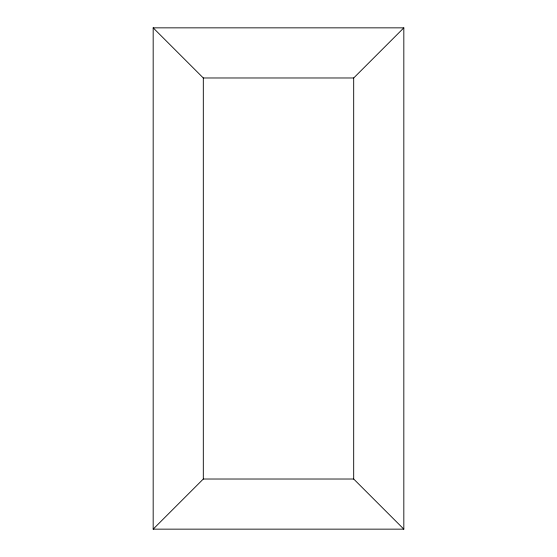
<?xml version="1.0" encoding="UTF-8"?>
<svg xmlns="http://www.w3.org/2000/svg" width="557" height="557" viewBox="0 0 557 557"><rect width="100%" height="100%" fill="white"/><g stroke="black" fill="none" stroke-linecap="round" stroke-linejoin="round"><path stroke-width="0.84" d="M403.825 529.15L353.695 479.02L353.695 77.98L403.825 27.85L153.175 27.85L153.175 529.15L403.825 529.15L403.825 27.85M153.175 529.15L203.305 479.02L203.305 77.98L153.175 27.85M203.305 77.98L353.695 77.98M203.305 479.02L353.695 479.02"/></g></svg>
